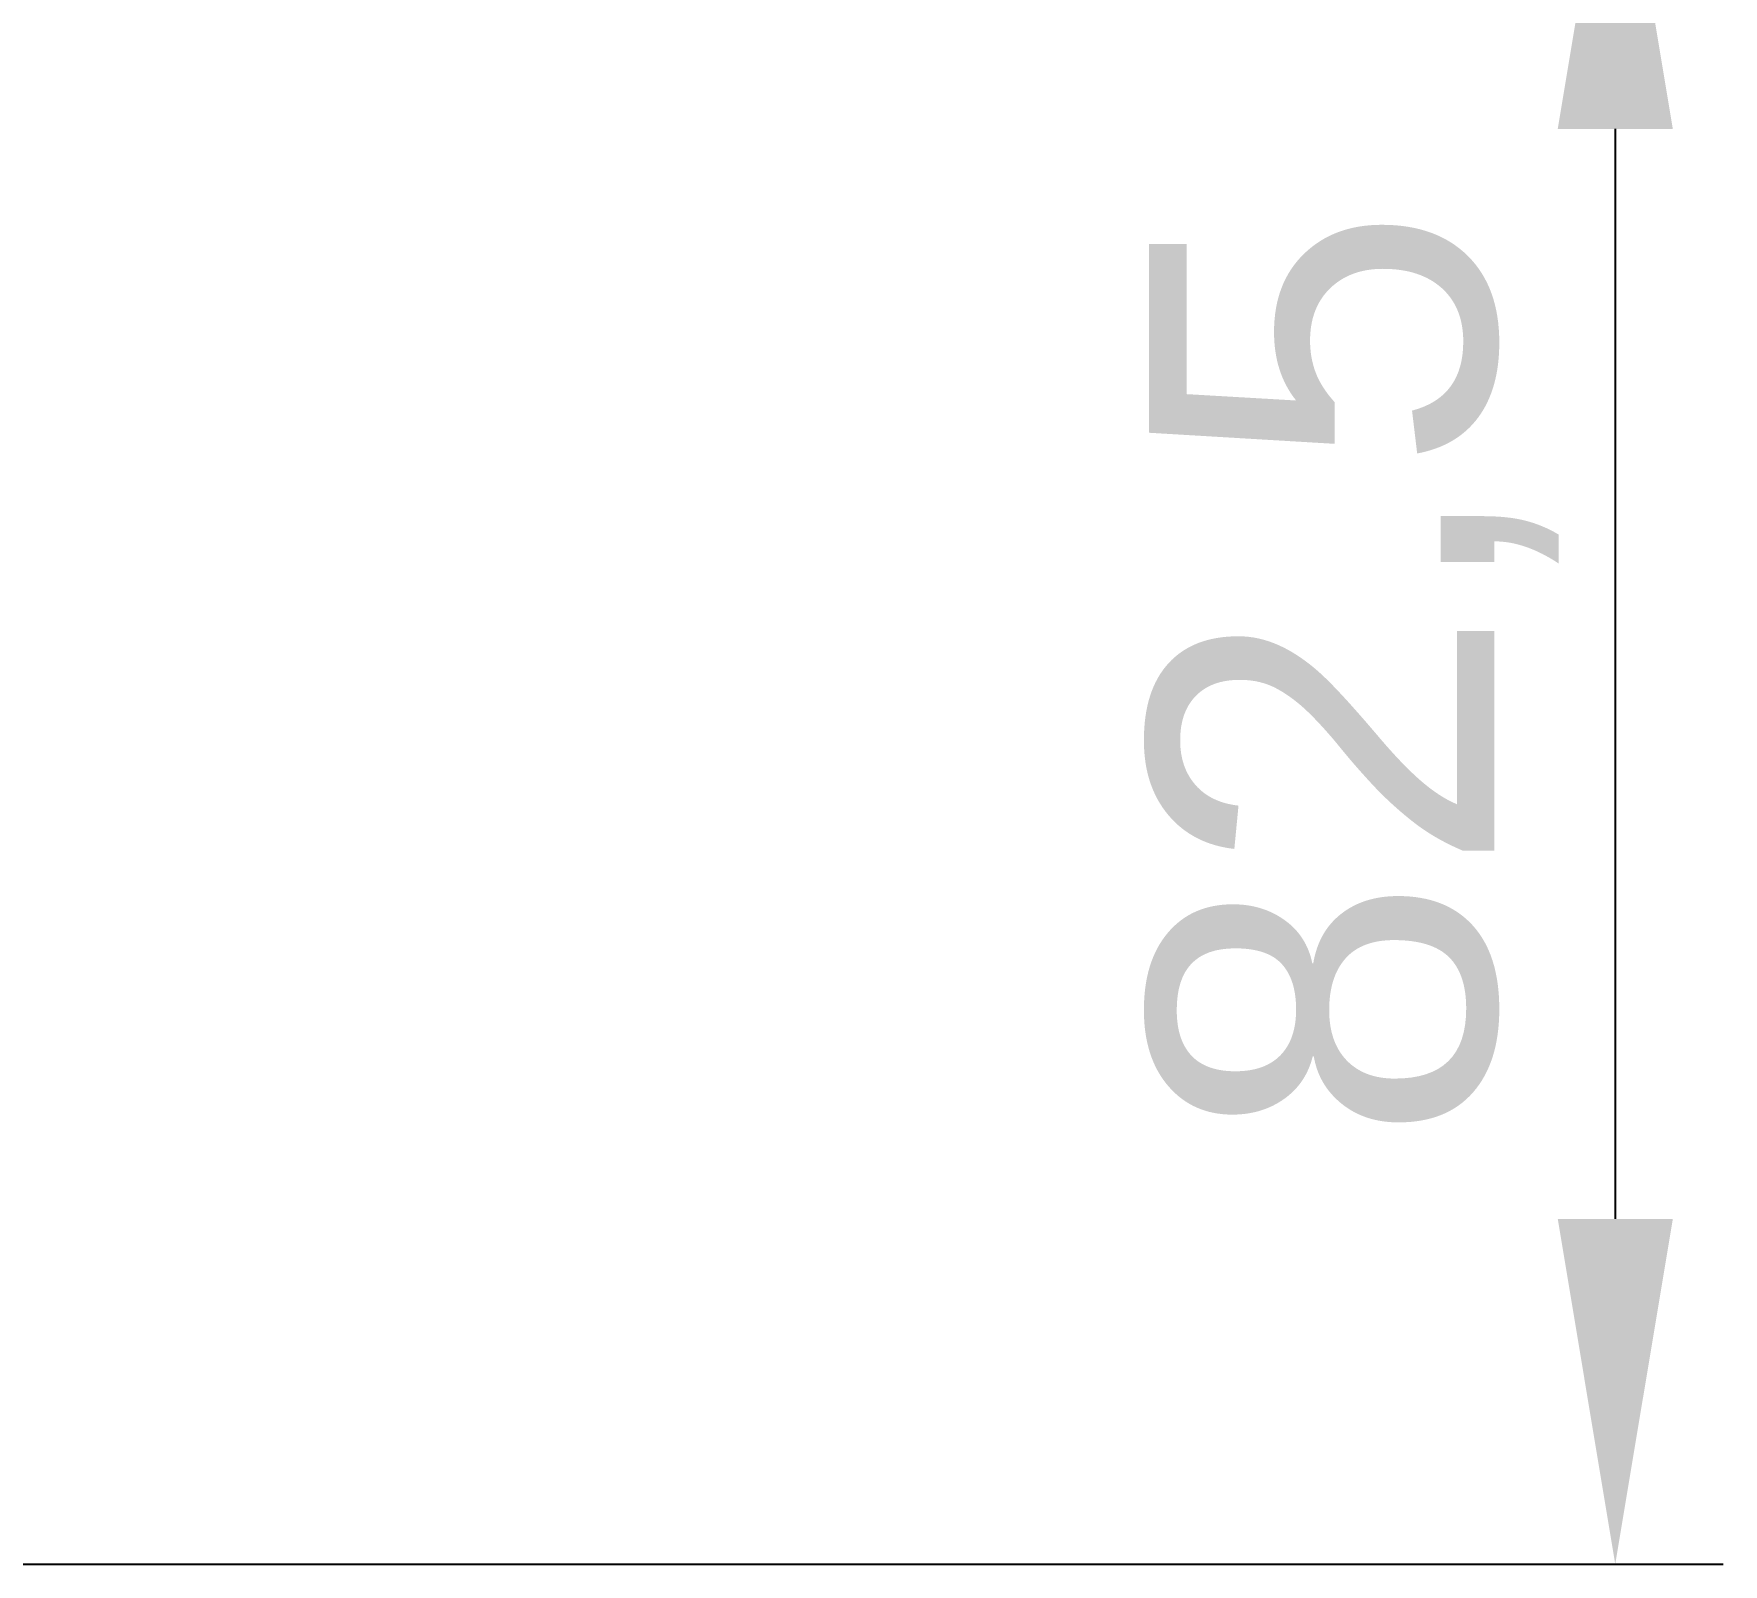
# Model space of a CAD drawing. Header units: millimetres. Extents: x 6110 to 6704, y -2661 to -1821.
# Drawn here: x 6617.45 to 6637.02, y -2367.96 to -2350.23 of the extents above; entities that cross this region are included whole.
import ezdxf

# ---------------------------------------------------------------- set-up
doc = ezdxf.new("R2010")
doc.units = ezdxf.units.MM
doc.header["$LTSCALE"] = 0.1
doc.layers.add('DIM', color=3, linetype='Continuous', lineweight=9)
doc.styles.get("Standard").update_dxf_attribs({"font": 'arial.ttf'})
doc.dimstyles.new('ISO-25', dxfattribs={"dimtxt": 2.5, "dimasz": 2.5, "dimexe": 1.25, "dimexo": 0.625, "dimtad": 1, "dimlfac": 5, "dimtxsty": 'Standard', "dimcen": 2.5, "dimadec": 0, "dimazin": 0, "dimtfac": 1, "dimtmove": 0, "dimatfit": 3, "dimfxl": 0, "dimarcsym": 0})

# ---------------------------------------------------------------- blocks, each defined once
blk = doc.blocks.new('*D40')
at = {"layer": 'Defpoints', "color": 0}
for p in [(6596.348, -2347.331), (6596.856, -2367.956), (6635.767, -2367.956)]:
    blk.add_point(p, dxfattribs=at)
at = {"layer": 'DIM', "color": 0, "lineweight": -2}
for p, q in [((6596.973, -2347.331), (6637.017, -2347.331)), ((6635.767, -2351.331), (6635.767, -2363.956)), ((6597.481, -2367.956), (6637.017, -2367.956))]:
    blk.add_line(p, q, dxfattribs=at)
at = {"layer": 'DIM', "color": 0}
for points in [[(6635.101, -2351.331), (6636.434, -2351.331), (6635.767, -2347.331)], [(6635.101, -2363.956), (6636.434, -2363.956), (6635.767, -2367.956)]]:
    blk.add_solid(points, dxfattribs=at)
at = {"layer": 'DIM', "color": 0, "insert": (6632.739, -2357.644), "char_height": 4, "attachment_point": 5, "rotation": 90}
blk.add_mtext('82,5', dxfattribs=at)

msp = doc.modelspace()

# ---------------------------------------------------------------- dimensions: what is measured, and where the dimension line sits
at = {"layer": 'DIM'}
dim = msp.add_linear_dim(base=(6635.7674, -2367.956), p1=(6596.3479, -2347.331), p2=(6596.8557, -2367.956), angle=90, dimstyle='ISO-25', override={"dimtxt": 4, "dimasz": 4, "dimlfac": 4, "dimadec": 1, "dimfxl": 1.25}, dxfattribs=at)
dim.commit()
dim.dimension.update_dxf_attribs({"geometry": '*D40', "text_midpoint": (6632.7386, -2357.6435)})

doc.saveas('drawing.dxf')
